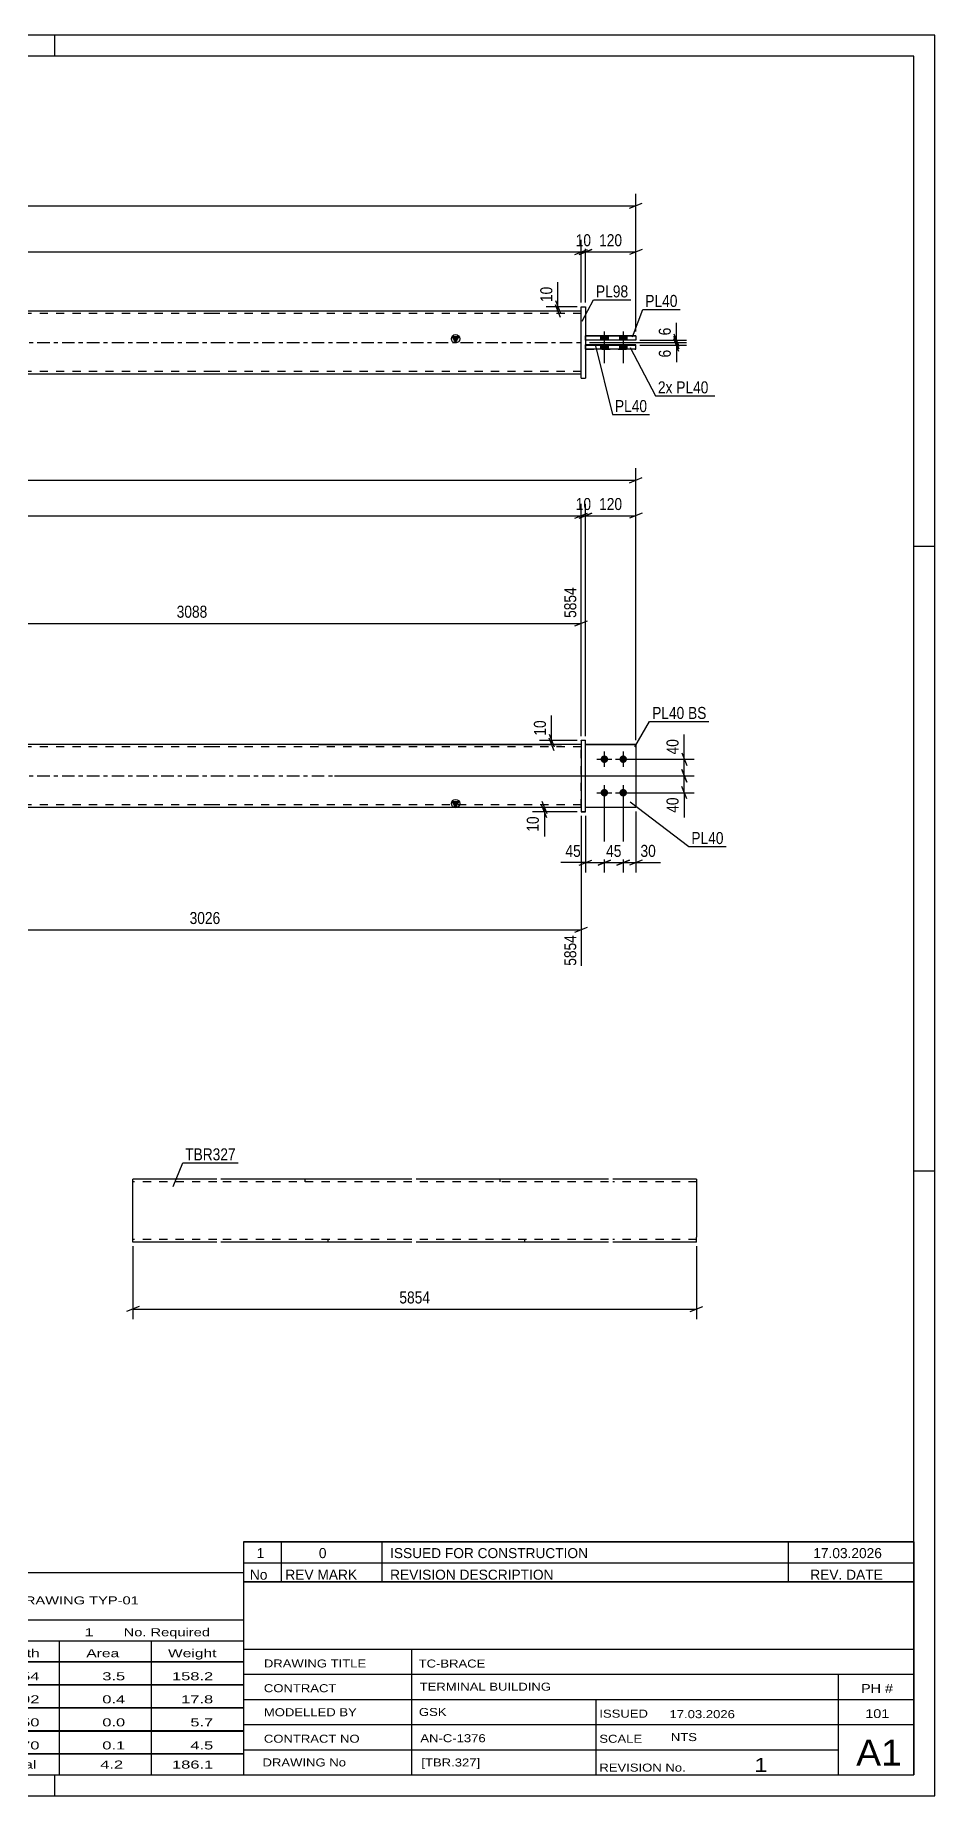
# Model space of a CAD drawing. Header units: millimetres. Extents: x 0 to 594, y 0 to 420.
# Drawn here: x 379.3 to 594, y 0 to 420 of the extents above; entities that cross this region are included whole.
import ezdxf

# ---------------------------------------------------------------- set-up
doc = ezdxf.new("R2010")
doc.units = ezdxf.units.MM
doc.linetypes.add('DXK_LINE_DOT2', pattern=[3.9198, 1.9599, -1.9599])
doc.linetypes.add('DXK_LINE_DOT3', pattern=[5.9187, 2.979, -0.9799, 0.9799, -0.9799])
doc.styles.add('Arial Narrow', font='ARIALN.TTF', dxfattribs={"height": 0.2})

# ---------------------------------------------------------------- blocks, each defined once
blk = doc.blocks.new('Unknown-580576037-1131')
at = {"color": 5, "linetype": 'Continuous'}
for p, q in [((594, 420), (0, 420)), ((384, 415), (384, 420)), ((594, 0), (594, 420)), ((589, 415), (5, 415)), ((589, 5), (589, 415)), ((594, 298), (589, 298)), ((594, 149), (589, 149)), ((5, 5), (589, 5)), ((384, 0), (384, 5)), ((0, 0), (594, 0))]:
    blk.add_line(p, q, dxfattribs=at)
blk = doc.blocks.new('Bolt-580576037-1684 - 1678')
at = {"linetype": 'Continuous'}
for points in [[(515.13, 248.19), (515.32, 248.17), (515.5, 248.11), (515.66, 248.02), (515.8, 247.89), (515.91, 247.74), (515.99, 247.57), (516.03, 247.39), (516.03, 247.2), (515.99, 247.01), (515.91, 246.84), (515.8, 246.69), (515.66, 246.56), (515.5, 246.47), (515.32, 246.41), (515.13, 246.39), (514.95, 246.41), (514.77, 246.47), (514.61, 246.56), (514.47, 246.69), (514.36, 246.84), (514.28, 247.01), (514.24, 247.2), (514.24, 247.39), (514.28, 247.57), (514.36, 247.74), (514.47, 247.89), (514.61, 248.02), (514.77, 248.11), (514.95, 248.17)], [(519.63, 248.19), (519.82, 248.17), (520, 248.11), (520.16, 248.02), (520.3, 247.89), (520.41, 247.74), (520.49, 247.57), (520.53, 247.39), (520.53, 247.2), (520.49, 247.01), (520.41, 246.84), (520.3, 246.69), (520.16, 246.56), (520, 246.47), (519.82, 246.41), (519.63, 246.39), (519.45, 246.41), (519.27, 246.47), (519.11, 246.56), (518.97, 246.69), (518.86, 246.84), (518.78, 247.01), (518.74, 247.2), (518.74, 247.39), (518.78, 247.57), (518.86, 247.74), (518.97, 247.89), (519.11, 248.02), (519.27, 248.11), (519.45, 248.17)], [(515.13, 240.19), (515.32, 240.17), (515.5, 240.11), (515.66, 240.02), (515.8, 239.89), (515.91, 239.74), (515.99, 239.57), (516.03, 239.39), (516.03, 239.2), (515.99, 239.01), (515.91, 238.84), (515.8, 238.69), (515.66, 238.56), (515.5, 238.47), (515.32, 238.41), (515.13, 238.39), (514.95, 238.41), (514.77, 238.47), (514.61, 238.56), (514.47, 238.69), (514.36, 238.84), (514.28, 239.01), (514.24, 239.2), (514.24, 239.39), (514.28, 239.57), (514.36, 239.74), (514.47, 239.89), (514.61, 240.02), (514.77, 240.11), (514.95, 240.17)], [(519.63, 240.19), (519.82, 240.17), (520, 240.11), (520.16, 240.02), (520.3, 239.89), (520.41, 239.74), (520.49, 239.57), (520.53, 239.39), (520.53, 239.2), (520.49, 239.01), (520.41, 238.84), (520.3, 238.69), (520.16, 238.56), (520, 238.47), (519.82, 238.41), (519.63, 238.39), (519.45, 238.41), (519.27, 238.47), (519.11, 238.56), (518.97, 238.69), (518.86, 238.84), (518.78, 239.01), (518.74, 239.2), (518.74, 239.39), (518.78, 239.57), (518.86, 239.74), (518.97, 239.89), (519.11, 240.02), (519.27, 240.11), (519.45, 240.17)]]:
    blk.add_hatch(color=1, dxfattribs=at).paths.add_polyline_path(points)
at = {"color": 1, "linetype": 'Continuous'}
for p, q in [((515.13, 249.1), (515.13, 245.5)), ((519.63, 249.1), (519.63, 245.5)), ((513.33, 247.3), (516.93, 247.3)), ((517.83, 247.3), (521.43, 247.3)), ((515.13, 241.1), (515.13, 237.5)), ((519.63, 241.1), (519.63, 237.5)), ((513.33, 239.3), (516.93, 239.3)), ((517.83, 239.3), (521.43, 239.3))]:
    blk.add_line(p, q, dxfattribs=at)
blk = doc.blocks.new('Part-580576037-1705 - 1678')
at = {"color": 2, "linetype": 'Continuous'}
for p, q in [((509.63, 251.77), (509.63, 251.82)), ((509.63, 251.82), (509.63, 234.77)), ((509.63, 251.82), (510.63, 251.82)), ((510.63, 251.77), (509.63, 251.77)), ((510.63, 234.77), (510.63, 251.82)), ((509.63, 234.77), (510.63, 234.77))]:
    blk.add_line(p, q, dxfattribs=at)
at = {"color": 7, "linetype": 'DXK_LINE_DOT2'}
blk.add_line((509.63, 234.82), (510.63, 234.82), dxfattribs=at)
blk = doc.blocks.new('Part-580576037-1710 - 1678')
at = {"color": 2, "linetype": 'Continuous'}
for p, q in [((510.63, 250.8), (522.63, 250.8)), ((522.63, 250.8), (510.63, 250.8)), ((522.63, 250.8), (522.63, 250.8)), ((522.63, 250.8), (522.63, 250.79)), ((522.63, 250.8), (522.63, 250.8))]:
    blk.add_line(p, q, dxfattribs=at)
at = {"color": 7, "linetype": 'DXK_LINE_DOT2'}
for p, q in [((510.63, 250.8), (510.63, 250.8)), ((510.63, 235.8), (510.63, 250.8)), ((522.63, 250.8), (522.63, 235.8)), ((522.63, 235.8), (510.63, 235.8)), ((522.63, 235.8), (510.63, 235.8))]:
    blk.add_line(p, q, dxfattribs=at)
blk = doc.blocks.new('Part-580576037-1715 - 1678')
at = {"color": 2, "linetype": 'Continuous'}
for p, q in [((510.63, 250.79), (522.63, 250.79)), ((522.63, 250.79), (510.63, 250.79)), ((522.63, 250.79), (522.63, 250.79)), ((522.63, 250.79), (522.63, 235.79)), ((522.63, 235.79), (510.63, 235.79))]:
    blk.add_line(p, q, dxfattribs=at)
at = {"color": 7, "linetype": 'DXK_LINE_DOT2'}
for p, q in [((510.63, 250.79), (510.63, 250.79)), ((510.63, 235.79), (510.63, 250.79)), ((522.63, 235.79), (510.63, 235.79))]:
    blk.add_line(p, q, dxfattribs=at)
blk = doc.blocks.new('Part-580576037-1720 - 1678')
at = {"linetype": 'Continuous'}
blk.add_hatch(color=2, dxfattribs=at).paths.add_polyline_path([(479.63, 235.8), (478.83, 237.2), (480.43, 237.2)])
at = {"color": 2, "linetype": 'Continuous'}
for p, q in [((184.38, 250.8), (96.38, 250.8)), ((421.53, 250.8), (184.48, 250.8)), ((509.63, 250.8), (421.63, 250.8)), ((184.38, 235.8), (96.38, 235.8)), ((421.53, 235.8), (184.48, 235.8)), ((509.63, 235.8), (421.63, 235.8)), ((479.63, 235.8), (478.83, 237.2)), ((478.83, 237.2), (480.43, 237.2)), ((480.43, 237.2), (479.63, 235.8))]:
    blk.add_line(p, q, dxfattribs=at)
at = {"color": 7, "linetype": 'DXK_LINE_DOT2'}
for p, q in [((96.38, 250.8), (96.38, 235.8)), ((184.38, 250.2), (96.38, 250.2)), ((421.53, 250.2), (184.48, 250.2)), ((275.82, 250.8), (275.82, 250.2)), ((324.16, 250.8), (324.16, 250.2)), ((509.63, 250.2), (421.63, 250.2)), ((509.63, 235.8), (509.63, 250.8)), ((184.38, 236.4), (96.38, 236.4)), ((421.53, 236.4), (184.48, 236.4)), ((281.39, 235.8), (281.39, 236.4)), ((330.09, 235.8), (330.09, 236.4)), ((509.63, 236.4), (421.63, 236.4))]:
    blk.add_line(p, q, dxfattribs=at)
at = {"color": 7, "linetype": 'DXK_LINE_DOT3'}
for p, q in [((96.38, 243.3), (184.38, 243.3)), ((184.48, 243.3), (421.53, 243.3)), ((421.63, 243.3), (509.63, 243.3))]:
    blk.add_line(p, q, dxfattribs=at)
at = {"color": 2, "linetype": 'Continuous'}
blk.add_circle((479.63, 236.7), 1, dxfattribs=at)
blk = doc.blocks.new('Part-580576037-1396 - 1368')
at = {"color": 2, "linetype": 'Continuous'}
for p, q in [((522.63, 348.31), (510.63, 348.31)), ((510.63, 348.28), (522.63, 348.28)), ((522.63, 347.28), (510.63, 347.28)), ((522.63, 348.31), (522.63, 347.28))]:
    blk.add_line(p, q, dxfattribs=at)
at = {"color": 7, "linetype": 'DXK_LINE_DOT2'}
for p, q in [((510.63, 347.28), (510.63, 348.31)), ((510.63, 347.31), (522.63, 347.31))]:
    blk.add_line(p, q, dxfattribs=at)
blk = doc.blocks.new('Part-580576037-1401 - 1368')
at = {"color": 2, "linetype": 'Continuous'}
for p, q in [((522.63, 346.11), (510.63, 346.11)), ((510.63, 346.08), (522.63, 346.08)), ((522.63, 345.08), (510.63, 345.08)), ((522.63, 345.08), (522.63, 346.11))]:
    blk.add_line(p, q, dxfattribs=at)
at = {"color": 7, "linetype": 'DXK_LINE_DOT2'}
for p, q in [((510.63, 345.08), (510.63, 346.11)), ((510.63, 345.11), (522.63, 345.11))]:
    blk.add_line(p, q, dxfattribs=at)
blk = doc.blocks.new('Part-580576037-1416 - 1368')
at = {"linetype": 'Continuous'}
blk.add_hatch(color=2, dxfattribs=at).paths.add_polyline_path([(479.63, 346.69), (478.83, 348.09), (480.43, 348.09)])
at = {"color": 2, "linetype": 'Continuous'}
for p, q in [((184.38, 354.19), (96.38, 354.19)), ((421.53, 354.19), (184.48, 354.19)), ((509.63, 354.19), (421.63, 354.19)), ((275.82, 347.38), (324.16, 347.38)), ((275.82, 347.38), (275.82, 347.25)), ((275.82, 345.98), (275.82, 346.05)), ((275.82, 345.98), (324.16, 345.98)), ((275.82, 345.98), (324.16, 345.98)), ((281.39, 347.23), (281.39, 347.38)), ((281.39, 346.01), (281.39, 346.03)), ((324.16, 346.01), (281.39, 346.01)), ((324.16, 346.01), (281.39, 346.01)), ((324.16, 347.38), (324.16, 345.98)), ((479.63, 346.69), (478.83, 348.09)), ((478.83, 348.09), (480.43, 348.09)), ((480.43, 348.09), (479.63, 346.69)), ((96.38, 339.19), (184.38, 339.19)), ((184.48, 339.19), (421.53, 339.19)), ((421.63, 339.19), (509.63, 339.19))]:
    blk.add_line(p, q, dxfattribs=at)
at = {"color": 7, "linetype": 'DXK_LINE_DOT2'}
for p, q in [((96.38, 339.19), (96.38, 354.19)), ((184.38, 353.59), (96.38, 353.59)), ((421.53, 353.59), (184.48, 353.59)), ((509.63, 353.59), (421.63, 353.59)), ((509.63, 339.19), (509.63, 354.19)), ((275.82, 347.38), (275.82, 347.38)), ((324.16, 347.38), (275.82, 347.38)), ((275.82, 347.38), (275.82, 347.38)), ((275.82, 345.98), (275.82, 347.25)), ((281.39, 347.41), (281.39, 347.38)), ((281.39, 347.41), (330.09, 347.41)), ((281.39, 347.41), (281.39, 347.41)), ((281.39, 347.41), (330.09, 347.41)), ((281.39, 347.38), (281.39, 347.41)), ((281.39, 346.01), (281.39, 347.23)), ((324.16, 347.38), (324.16, 347.38)), ((324.16, 347.38), (324.16, 347.38)), ((330.09, 346.01), (324.16, 346.01)), ((330.09, 346.01), (324.16, 346.01)), ((330.09, 347.41), (330.09, 346.01)), ((184.38, 339.79), (96.38, 339.79)), ((421.53, 339.79), (184.48, 339.79)), ((509.63, 339.79), (421.63, 339.79))]:
    blk.add_line(p, q, dxfattribs=at)
at = {"color": 7, "linetype": 'DXK_LINE_DOT3'}
for p, q in [((96.38, 346.69), (184.38, 346.69)), ((184.48, 346.69), (421.53, 346.69)), ((421.63, 346.69), (509.63, 346.69))]:
    blk.add_line(p, q, dxfattribs=at)
at = {"color": 2, "linetype": 'Continuous'}
blk.add_circle((479.63, 347.59), 1, dxfattribs=at)
blk = doc.blocks.new('Part-580576037-1444 - 1368')
at = {"color": 2, "linetype": 'Continuous'}
for p, q in [((509.63, 355.22), (509.63, 355.17)), ((509.63, 355.17), (509.63, 355.22)), ((509.63, 355.22), (510.63, 355.22)), ((509.63, 338.17), (509.63, 355.17)), ((509.63, 355.17), (510.63, 355.17)), ((510.63, 355.17), (510.63, 355.22)), ((510.63, 355.22), (510.63, 355.17)), ((510.63, 355.17), (510.63, 338.17)), ((509.63, 338.17), (510.63, 338.17))]:
    blk.add_line(p, q, dxfattribs=at)
at = {"color": 7, "linetype": 'DXK_LINE_DOT2'}
for p, q in [((509.63, 338.22), (510.63, 338.22)), ((510.63, 338.22), (510.63, 338.17))]:
    blk.add_line(p, q, dxfattribs=at)
blk = doc.blocks.new('Bolt-580576037-1472 - 1368')
at = {"linetype": 'Continuous'}
for points in [[(516.03, 348.3), (514.23, 348.3), (514.23, 347.3), (516.03, 347.3)], [(516.03, 348.29), (514.23, 348.29), (514.23, 347.29), (516.03, 347.29)], [(516.03, 346.1), (514.23, 346.1), (514.23, 345.1), (516.03, 345.1)], [(516.03, 346.09), (514.23, 346.09), (514.23, 345.09), (516.03, 345.09)], [(520.53, 348.3), (518.73, 348.3), (518.73, 347.3), (520.53, 347.3)], [(520.53, 348.29), (518.73, 348.29), (518.73, 347.29), (520.53, 347.29)], [(520.53, 346.1), (518.73, 346.1), (518.73, 345.1), (520.53, 345.1)], [(520.53, 346.09), (518.73, 346.09), (518.73, 345.09), (520.53, 345.09)]]:
    blk.add_hatch(color=1, dxfattribs=at).paths.add_polyline_path(points)
at = {"color": 1, "linetype": 'Continuous'}
for p, q in [((515.13, 349.3), (515.13, 341.8)), ((515.13, 349.29), (515.13, 341.79)), ((519.63, 349.3), (519.63, 341.8)), ((519.63, 349.29), (519.63, 341.79)), ((514.23, 348.3), (514.23, 347.3)), ((514.23, 348.29), (514.23, 347.29)), ((514.23, 346.1), (514.23, 345.1)), ((514.23, 346.09), (514.23, 345.09)), ((516.03, 348.3), (516.03, 347.3)), ((516.03, 348.29), (516.03, 347.29)), ((516.03, 346.1), (516.03, 345.1)), ((516.03, 346.09), (516.03, 345.09)), ((518.73, 348.3), (518.73, 347.3)), ((518.73, 348.29), (518.73, 347.29)), ((518.73, 346.1), (518.73, 345.1)), ((518.73, 346.09), (518.73, 345.09)), ((520.53, 348.3), (520.53, 347.3)), ((520.53, 348.29), (520.53, 347.29)), ((520.53, 346.1), (520.53, 345.1)), ((520.53, 346.09), (520.53, 345.09))]:
    blk.add_line(p, q, dxfattribs=at)
blk = doc.blocks.new('Part-580576037-2546 - 2538')
at = {"color": 2, "linetype": 'Continuous'}
for p, q in [((422.62, 147.1), (402.62, 147.1)), ((402.62, 132.19), (402.62, 147.1)), ((469.2, 147.1), (423.62, 147.1)), ((516.14, 147.1), (470.2, 147.1)), ((537.14, 147.1), (517.14, 147.1)), ((537.14, 147.1), (537.14, 133.3)), ((402.62, 132.1), (402.62, 132.19)), ((422.62, 132.1), (402.62, 132.1)), ((469.2, 132.1), (423.62, 132.1)), ((516.14, 132.1), (470.2, 132.1)), ((537.14, 132.1), (517.14, 132.1)), ((537.14, 132.1), (537.14, 133.3))]:
    blk.add_line(p, q, dxfattribs=at)
at = {"color": 7, "linetype": 'DXK_LINE_DOT2'}
for p, q in [((443.62, 147.1), (443.62, 146.5)), ((490.2, 147.1), (490.2, 146.5)), ((422.62, 146.5), (402.62, 146.5)), ((469.2, 146.5), (423.62, 146.5)), ((516.14, 146.5), (470.2, 146.5)), ((537.14, 146.5), (517.14, 146.5)), ((537.14, 146.5), (537.14, 146.45)), ((537.14, 146.45), (537.14, 146.5)), ((537.14, 146.36), (537.14, 146.45)), ((537.14, 146.45), (537.14, 146.36)), ((402.62, 132.7), (402.62, 132.74)), ((422.62, 132.7), (402.62, 132.7)), ((469.2, 132.7), (423.62, 132.7)), ((449.2, 132.1), (449.2, 132.7)), ((516.14, 132.7), (470.2, 132.7)), ((496.14, 132.1), (496.14, 132.7)), ((537.14, 132.7), (517.14, 132.7)), ((537.14, 132.74), (537.14, 133.07)), ((537.14, 132.7), (537.14, 132.74))]:
    blk.add_line(p, q, dxfattribs=at)
blk = doc.blocks.new('StraightDimension-580576037-2042 - 1678')
at = {"color": 7, "linetype": 'Continuous'}
for p, q in [((509.63, 252.77), (509.63, 308.23)), ((510.63, 252.77), (510.63, 308.23)), ((508.13, 304.78), (511.13, 305.98)), ((512.13, 305.98), (509.13, 304.78)), ((509.63, 305.38), (510.63, 305.38))]:
    blk.add_line(p, q, dxfattribs=at)
at = {"color": 0}
blk.add_wipeout([(512.56, 306.13), (512.56, 310.33), (507.71, 310.33), (507.71, 306.13)], dxfattribs=at)
at = {"color": 3, "style": 'Arial Narrow'}
blk.add_text('10', height=2.863, dxfattribs=at).set_placement((508.31, 306.73))
blk = doc.blocks.new('StraightDimension-580576037-1945 - 1678')
at = {"color": 7, "linetype": 'Continuous'}
for p, q in [((515.13, 238.3), (515.13, 220.23)), ((510.63, 233.77), (510.63, 220.23)), ((509.13, 222.03), (512.13, 223.23)), ((510.63, 222.63), (515.13, 222.63)), ((516.63, 223.23), (513.63, 222.03))]:
    blk.add_line(p, q, dxfattribs=at)
at = {"color": 0}
blk.add_wipeout([(510.11, 223.38), (510.11, 227.58), (505.25, 227.58), (505.25, 223.38)], dxfattribs=at)
at = {"color": 7, "linetype": 'Continuous'}
blk.add_line((510.63, 222.63), (504.73, 222.63), dxfattribs=at)
blk.add_line((510.63, 222.63), (504.73, 222.63), dxfattribs=at)
at = {"color": 3, "style": 'Arial Narrow'}
blk.add_text('45', height=2.863, dxfattribs=at).set_placement((505.85, 223.98))
blk = doc.blocks.new('StraightDimension-580576037-2004 - 1678')
at = {"color": 7, "linetype": 'Continuous'}
for p, q in [((533.59, 244.81), (534.79, 241.81)), ((450.74, 243.31), (536.59, 243.31)), ((534.79, 237.8), (533.59, 240.8)), ((534.19, 239.3), (534.19, 243.31)), ((520.63, 239.3), (536.59, 239.3))]:
    blk.add_line(p, q, dxfattribs=at)
at = {"color": 0}
blk.add_wipeout([(533.44, 238.77), (529.24, 238.77), (529.24, 233.91), (533.44, 233.91)], dxfattribs=at)
at = {"color": 7, "linetype": 'Continuous'}
blk.add_line((534.19, 239.3), (534.19, 233.39), dxfattribs=at)
blk.add_line((534.19, 239.3), (534.19, 233.39), dxfattribs=at)
at = {"color": 3, "style": 'Arial Narrow'}
blk.add_text('40', height=2.863, rotation=90.0002, dxfattribs=at).set_placement((532.84, 234.51))
blk = doc.blocks.new('StraightDimension-580576037-1965 - 1678')
at = {"color": 7, "linetype": 'Continuous'}
for p, q in [((519.63, 238.3), (519.63, 220.23)), ((522.63, 234.8), (522.63, 220.23)), ((518.13, 222.03), (521.13, 223.23)), ((519.63, 222.63), (522.63, 222.63)), ((524.13, 223.23), (521.13, 222.03))]:
    blk.add_line(p, q, dxfattribs=at)
at = {"color": 0}
blk.add_wipeout([(528.02, 223.38), (528.02, 227.58), (523.16, 227.58), (523.16, 223.38)], dxfattribs=at)
at = {"color": 7, "linetype": 'Continuous'}
blk.add_line((522.63, 222.63), (528.54, 222.63), dxfattribs=at)
blk.add_line((522.63, 222.63), (528.54, 222.63), dxfattribs=at)
at = {"color": 3, "style": 'Arial Narrow'}
blk.add_text('30', height=2.863, dxfattribs=at).set_placement((523.76, 223.98))
blk = doc.blocks.new('StraightDimension-580576037-1736 - 1678')
at = {"color": 7, "linetype": 'Continuous'}
for p, q in [((83.38, 251.8), (83.38, 316.7)), ((522.63, 251.79), (522.63, 316.7)), ((84.88, 314.45), (81.88, 313.25)), ((83.38, 313.85), (522.63, 313.85)), ((521.13, 313.25), (524.13, 314.45))]:
    blk.add_line(p, q, dxfattribs=at)
at = {"color": 0}
blk.add_wipeout([(307.26, 314.6), (307.26, 318.8), (298.75, 318.8), (298.75, 314.6)], dxfattribs=at)
at = {"color": 3, "style": 'Arial Narrow'}
blk.add_text('6114', height=2.863, dxfattribs=at).set_placement((299.35, 315.2))
blk = doc.blocks.new('StraightDimension-580576037-1955 - 1678')
at = {"color": 7, "linetype": 'Continuous'}
for p, q in [((515.13, 238.3), (515.13, 220.23)), ((519.63, 238.3), (519.63, 220.23)), ((513.63, 222.03), (516.63, 223.23)), ((515.13, 222.63), (519.63, 222.63)), ((521.13, 223.23), (518.13, 222.03))]:
    blk.add_line(p, q, dxfattribs=at)
at = {"color": 0}
blk.add_wipeout([(519.81, 223.38), (519.81, 227.58), (514.96, 227.58), (514.96, 223.38)], dxfattribs=at)
at = {"color": 3, "style": 'Arial Narrow'}
blk.add_text('45', height=2.863, dxfattribs=at).set_placement((515.56, 223.98))
blk = doc.blocks.new('StraightDimension-580576037-1878 - 1678')
at = {"color": 7, "linetype": 'Continuous'}
for p, q in [((329.99, 234.8), (329.99, 198.01)), ((509.63, 233.77), (509.63, 198.01)), ((331.49, 207.22), (328.49, 206.02)), ((329.99, 206.62), (509.63, 206.62)), ((508.13, 206.02), (511.13, 207.22))]:
    blk.add_line(p, q, dxfattribs=at)
at = {"color": 0}
blk.add_wipeout([(424.07, 207.37), (424.07, 211.57), (415.56, 211.57), (415.56, 207.37)], dxfattribs=at)
at = {"color": 0, "linetype": 'Continuous'}
blk.add_wipeout([(509.03, 205.92), (504.83, 205.92), (504.83, 197.41), (509.03, 197.41)], dxfattribs=at)
at = {"color": 3, "style": 'Arial Narrow'}
blk.add_text('3026', height=2.863, dxfattribs=at).set_placement((416.16, 207.97))
at = {"color": 3, "linetype": 'Continuous', "style": 'Arial Narrow'}
blk.add_text('5854', height=2.863, rotation=90.0002, dxfattribs=at).set_placement((508.43, 198.01))
blk = doc.blocks.new('StraightDimension-580576037-1936 - 1678')
at = {"color": 7, "linetype": 'Continuous'}
for p, q in [((508.63, 235.8), (497.99, 235.8)), ((500.24, 237.3), (501.44, 234.3)), ((501.44, 233.27), (500.24, 236.27)), ((500.84, 234.77), (500.84, 235.8)), ((508.63, 234.77), (497.99, 234.77))]:
    blk.add_line(p, q, dxfattribs=at)
at = {"color": 0}
blk.add_wipeout([(500.09, 234.25), (495.89, 234.25), (495.89, 229.39), (500.09, 229.39)], dxfattribs=at)
at = {"color": 7, "linetype": 'Continuous'}
blk.add_line((500.84, 234.77), (500.84, 228.87), dxfattribs=at)
blk.add_line((500.84, 234.77), (500.84, 228.87), dxfattribs=at)
at = {"color": 3, "style": 'Arial Narrow'}
blk.add_text('10', height=2.863, rotation=90.0002, dxfattribs=at).set_placement((499.49, 229.99))
blk = doc.blocks.new('StraightDimension-580576037-2014 - 1678')
at = {"color": 7, "linetype": 'Continuous'}
for p, q in [((533.59, 248.8), (534.79, 245.8)), ((520.63, 247.3), (536.59, 247.3)), ((534.79, 241.81), (533.59, 244.81)), ((534.19, 243.31), (534.19, 247.3)), ((450.74, 243.31), (536.59, 243.31))]:
    blk.add_line(p, q, dxfattribs=at)
at = {"color": 0}
blk.add_wipeout([(533.44, 252.68), (529.24, 252.68), (529.24, 247.82), (533.44, 247.82)], dxfattribs=at)
at = {"color": 7, "linetype": 'Continuous'}
blk.add_line((534.19, 247.3), (534.19, 253.2), dxfattribs=at)
blk.add_line((534.19, 247.3), (534.19, 253.2), dxfattribs=at)
at = {"color": 3, "style": 'Arial Narrow'}
blk.add_text('40', height=2.863, rotation=90.0002, dxfattribs=at).set_placement((532.84, 248.42))
blk = doc.blocks.new('StraightDimension-580576037-2027 - 1678')
at = {"color": 7, "linetype": 'Continuous'}
for p, q in [((501.94, 253.27), (503.14, 250.27)), ((503.14, 249.31), (501.94, 252.31)), ((446.87, 250.81), (504.94, 250.81)), ((508.63, 251.77), (499.69, 251.77)), ((502.54, 250.81), (502.54, 251.77))]:
    blk.add_line(p, q, dxfattribs=at)
at = {"color": 0}
blk.add_wipeout([(501.79, 257.16), (497.59, 257.16), (497.59, 252.3), (501.79, 252.3)], dxfattribs=at)
at = {"color": 7, "linetype": 'Continuous'}
blk.add_line((502.54, 251.77), (502.54, 257.68), dxfattribs=at)
blk.add_line((502.54, 251.77), (502.54, 257.68), dxfattribs=at)
at = {"color": 3, "style": 'Arial Narrow'}
blk.add_text('10', height=2.863, rotation=90.0002, dxfattribs=at).set_placement((501.19, 252.9))
blk = doc.blocks.new('StraightDimension-580576037-2032 - 1678')
at = {"color": 7, "linetype": 'Continuous'}
for p, q in [((510.63, 252.77), (510.63, 308.23)), ((522.63, 251.79), (522.63, 308.23)), ((509.13, 304.78), (512.13, 305.98)), ((510.63, 305.38), (522.63, 305.38)), ((524.13, 305.98), (521.13, 304.78))]:
    blk.add_line(p, q, dxfattribs=at)
at = {"color": 0}
blk.add_wipeout([(519.98, 306.13), (519.98, 310.33), (513.29, 310.33), (513.29, 306.13)], dxfattribs=at)
at = {"color": 3, "style": 'Arial Narrow'}
blk.add_text('120', height=2.863, dxfattribs=at).set_placement((513.89, 306.73))
blk = doc.blocks.new('StraightDimension-580576037-2047 - 1678')
at = {"color": 7, "linetype": 'Continuous'}
for p, q in [((95.38, 252.77), (95.38, 308.23)), ((509.63, 252.77), (509.63, 308.23)), ((96.88, 305.98), (93.88, 304.78)), ((95.38, 305.38), (509.63, 305.38)), ((508.13, 304.78), (511.13, 305.98))]:
    blk.add_line(p, q, dxfattribs=at)
at = {"color": 0}
blk.add_wipeout([(306.76, 306.13), (306.76, 310.33), (298.25, 310.33), (298.25, 306.13)], dxfattribs=at)
at = {"color": 3, "style": 'Arial Narrow'}
blk.add_text('5864', height=2.863, dxfattribs=at).set_placement((298.85, 306.73))
blk = doc.blocks.new('StraightDimension-580576037-3968 - 1678')
at = {"color": 7, "linetype": 'Continuous'}
for p, q in [((323.81, 251.8), (323.81, 288.3)), ((509.63, 252.77), (509.63, 288.3)), ((325.31, 280.29), (322.31, 279.09)), ((323.81, 279.69), (509.63, 279.69)), ((508.13, 279.09), (511.13, 280.29))]:
    blk.add_line(p, q, dxfattribs=at)
at = {"color": 0, "linetype": 'Continuous'}
blk.add_wipeout([(509.03, 288.9), (504.83, 288.9), (504.83, 280.39), (509.03, 280.39)], dxfattribs=at)
at = {"color": 0}
blk.add_wipeout([(420.98, 280.44), (420.98, 284.64), (412.47, 284.64), (412.47, 280.44)], dxfattribs=at)
at = {"color": 3, "linetype": 'Continuous', "style": 'Arial Narrow'}
blk.add_text('5854', height=2.863, rotation=90.0002, dxfattribs=at).set_placement((508.43, 280.99))
at = {"color": 3, "style": 'Arial Narrow'}
blk.add_text('3088', height=2.863, dxfattribs=at).set_placement((413.07, 281.04))
blk = doc.blocks.new('StraightDimension-580576037-1561 - 1368')
at = {"color": 7, "linetype": 'Continuous'}
for p, q in [((510.63, 356.22), (510.63, 371.16)), ((522.63, 349.28), (522.63, 371.16)), ((509.13, 367.71), (512.13, 368.91)), ((510.63, 368.31), (522.63, 368.31)), ((524.13, 368.91), (521.13, 367.71))]:
    blk.add_line(p, q, dxfattribs=at)
at = {"color": 0}
blk.add_wipeout([(519.98, 369.06), (519.98, 373.26), (513.29, 373.26), (513.29, 369.06)], dxfattribs=at)
at = {"color": 3, "style": 'Arial Narrow'}
blk.add_text('120', height=2.863, dxfattribs=at).set_placement((513.89, 369.66))
blk = doc.blocks.new('StraightDimension-580576037-1571 - 1368')
at = {"color": 7, "linetype": 'Continuous'}
for p, q in [((509.63, 356.22), (509.63, 371.16)), ((510.63, 356.22), (510.63, 371.16)), ((508.13, 367.71), (511.13, 368.91)), ((512.13, 368.91), (509.13, 367.71)), ((509.63, 368.31), (510.63, 368.31))]:
    blk.add_line(p, q, dxfattribs=at)
at = {"color": 0}
blk.add_wipeout([(512.56, 369.06), (512.56, 373.26), (507.71, 373.26), (507.71, 369.06)], dxfattribs=at)
at = {"color": 3, "style": 'Arial Narrow'}
blk.add_text('10', height=2.863, dxfattribs=at).set_placement((508.31, 369.66))
blk = doc.blocks.new('StraightDimension-580576037-1623 - 1368')
at = {"color": 7, "linetype": 'Continuous'}
for p, q in [((531.73, 348.78), (532.93, 345.78)), ((511.63, 346.69), (534.73, 346.69)), ((523.63, 347.28), (534.73, 347.28)), ((532.93, 345.19), (531.73, 348.19)), ((532.33, 346.69), (532.33, 347.28))]:
    blk.add_line(p, q, dxfattribs=at)
at = {"color": 0}
blk.add_wipeout([(531.58, 350.83), (527.38, 350.83), (527.38, 347.8), (531.58, 347.8)], dxfattribs=at)
at = {"color": 7, "linetype": 'Continuous'}
blk.add_line((532.33, 347.28), (532.33, 351.35), dxfattribs=at)
blk.add_line((532.33, 347.28), (532.33, 351.35), dxfattribs=at)
at = {"color": 3, "style": 'Arial Narrow'}
blk.add_text('6', height=2.86, rotation=90.0002, dxfattribs=at).set_placement((530.98, 348.4))
blk = doc.blocks.new('StraightDimension-580576037-1550 - 1368')
at = {"color": 7, "linetype": 'Continuous'}
for p, q in [((84.88, 379.91), (81.88, 378.71)), ((83.38, 349.31), (83.38, 382.16)), ((83.38, 379.31), (522.63, 379.31)), ((521.13, 378.71), (524.13, 379.91)), ((522.63, 349.28), (522.63, 382.16))]:
    blk.add_line(p, q, dxfattribs=at)
at = {"color": 0}
blk.add_wipeout([(307.26, 380.06), (307.26, 384.26), (298.75, 384.26), (298.75, 380.06)], dxfattribs=at)
at = {"color": 3, "style": 'Arial Narrow'}
blk.add_text('6114', height=2.863, dxfattribs=at).set_placement((299.35, 380.66))
blk = doc.blocks.new('StraightDimension-580576037-1581 - 1368')
at = {"color": 7, "linetype": 'Continuous'}
for p, q in [((96.38, 356.17), (96.38, 371.16)), ((509.63, 356.22), (509.63, 371.16)), ((97.88, 368.91), (94.88, 367.71)), ((96.38, 368.31), (509.63, 368.31)), ((508.13, 367.71), (511.13, 368.91))]:
    blk.add_line(p, q, dxfattribs=at)
at = {"color": 0}
blk.add_wipeout([(307.26, 369.06), (307.26, 373.26), (298.75, 373.26), (298.75, 369.06)], dxfattribs=at)
at = {"color": 3, "style": 'Arial Narrow'}
blk.add_text('5854', height=2.863, dxfattribs=at).set_placement((299.35, 369.66))
blk = doc.blocks.new('StraightDimension-580576037-1612 - 1368')
at = {"color": 7, "linetype": 'Continuous'}
for p, q in [((508.63, 355.22), (501.21, 355.22)), ((508.63, 354.19), (501.21, 354.19)), ((503.46, 356.72), (504.66, 353.72)), ((504.66, 352.69), (503.46, 355.69)), ((504.06, 354.19), (504.06, 355.22))]:
    blk.add_line(p, q, dxfattribs=at)
at = {"color": 0}
blk.add_wipeout([(503.31, 360.6), (499.11, 360.6), (499.11, 355.74), (503.31, 355.74)], dxfattribs=at)
at = {"color": 7, "linetype": 'Continuous'}
blk.add_line((504.06, 355.22), (504.06, 361.12), dxfattribs=at)
blk.add_line((504.06, 355.22), (504.06, 361.12), dxfattribs=at)
at = {"color": 3, "style": 'Arial Narrow'}
blk.add_text('10', height=2.863, rotation=90.0002, dxfattribs=at).set_placement((502.71, 356.34))
blk = doc.blocks.new('StraightDimension-580576037-1632 - 1368')
at = {"color": 7, "linetype": 'Continuous'}
for p, q in [((511.63, 346.69), (534.73, 346.69)), ((523.63, 346.08), (534.73, 346.08)), ((531.73, 348.19), (532.93, 345.19)), ((532.93, 344.58), (531.73, 347.58)), ((532.33, 346.08), (532.33, 346.69))]:
    blk.add_line(p, q, dxfattribs=at)
at = {"color": 0}
blk.add_wipeout([(531.58, 345.55), (527.38, 345.55), (527.38, 342.52), (531.58, 342.52)], dxfattribs=at)
at = {"color": 7, "linetype": 'Continuous'}
blk.add_line((532.33, 346.08), (532.33, 342), dxfattribs=at)
blk.add_line((532.33, 346.08), (532.33, 342), dxfattribs=at)
at = {"color": 3, "style": 'Arial Narrow'}
blk.add_text('6', height=2.86, rotation=90.0002, dxfattribs=at).set_placement((530.98, 343.12))
blk = doc.blocks.new('StraightDimension-580576037-2552 - 2538')
at = {"color": 7, "linetype": 'Continuous'}
for p, q in [((402.62, 131.1), (402.62, 113.7)), ((537.14, 131.1), (537.14, 113.7)), ((404.12, 116.7), (401.12, 115.5)), ((402.62, 116.1), (537.14, 116.1)), ((535.64, 115.5), (538.64, 116.7))]:
    blk.add_line(p, q, dxfattribs=at)
at = {"color": 0}
blk.add_wipeout([(474.13, 116.85), (474.13, 121.05), (465.62, 121.05), (465.62, 116.85)], dxfattribs=at)
at = {"color": 3, "style": 'Arial Narrow'}
blk.add_text('5854', height=2.863, dxfattribs=at).set_placement((466.22, 117.45))
blk = doc.blocks.new('Unknown-580576037-4890')
at = {"color": 7, "linetype": 'Continuous'}
for p, q in [((269, 53.25), (429, 53.25)), ((269, 42), (269, 53.25)), ((429, 53.25), (429, 42)), ((269, 42), (429, 42)), ((269, 42), (269, 37)), ((429, 42), (429, 37)), ((269, 37), (429, 37)), ((269, 37), (269, 32)), ((293, 37), (293, 32)), ((328.5, 37), (328.5, 32)), ((354.5, 37), (354.5, 32)), ((367.5, 37), (367.5, 32)), ((385, 37), (385, 32)), ((407, 37), (407, 32)), ((429, 37), (429, 32)), ((269, 32), (429, 32)), ((269, 31.95), (269, 26.55)), ((269, 31.95), (429, 31.95)), ((293, 32), (293, 26.5)), ((328.5, 32), (328.5, 26.5)), ((354.5, 32), (354.5, 26.5)), ((367.5, 32), (367.5, 26.5)), ((385, 32), (385, 26.5)), ((407, 32), (407, 26.5)), ((429, 31.95), (429, 26.55)), ((269, 26.55), (429, 26.55)), ((269, 26.45), (269, 21.05)), ((269, 26.45), (429, 26.45)), ((293, 26.5), (293, 21)), ((328.5, 26.5), (328.5, 21)), ((354.5, 26.5), (354.5, 21)), ((367.5, 26.5), (367.5, 21)), ((385, 26.5), (385, 21)), ((407, 26.5), (407, 21)), ((429, 26.45), (429, 21.05)), ((269, 21.05), (429, 21.05)), ((293, 21), (293, 15.5)), ((328.5, 21), (328.5, 15.5)), ((354.5, 21), (354.5, 15.5)), ((367.5, 21), (367.5, 15.5)), ((385, 21), (385, 15.5)), ((407, 21), (407, 15.5)), ((269, 20.95), (269, 15.55)), ((269, 20.95), (429, 20.95)), ((429, 20.95), (429, 15.55)), ((269, 15.55), (429, 15.55)), ((269, 15.45), (269, 10.05)), ((269, 15.45), (429, 15.45)), ((293, 15.5), (293, 10)), ((328.5, 15.5), (328.5, 10)), ((354.5, 15.5), (354.5, 10)), ((367.5, 15.5), (367.5, 10)), ((385, 15.5), (385, 10)), ((407, 15.5), (407, 10)), ((429, 15.45), (429, 10.05)), ((269, 10.05), (429, 10.05)), ((269, 10), (429, 10)), ((269, 10), (269, 5)), ((385, 10), (385, 5)), ((407, 10), (407, 5)), ((429, 10), (429, 5)), ((269, 5), (429, 5))]:
    blk.add_line(p, q, dxfattribs=at)
at = {"color": 7, "style": 'Arial Narrow'}
for s, height, width, p in [('GENERAL NOTES & WELD DETAILS :', 2.8633, 1.4, (270.15, 45.56)), ('REFER TYP DRAWING TYP-01', 1.9089, 1.6, (353.7, 45.66)), ("MATERIAL LIST FOR ASSEMBLY MK'D", 1.9089, 1.6, (270.15, 38.06)), ('TBR327', 1.909, 1.794707, (361.59, 37.97)), ('1', 1.91, 1.794707, (391.08, 38.06)), ('No. Required', 1.9089, 1.6, (400.41, 38.06)), ('Mark', 1.909, 1.7, (270.34, 33)), ('Profile', 1.909, 1.7, (303.41, 33)), ('Material', 1.909, 1.7, (333.54, 33.06)), ('No.', 1.909, 1.7, (358.5, 33.06)), ('Length', 1.909, 1.7, (369, 33.06)), ('Area', 1.909, 1.7, (391.5, 33.06)), ('Weight', 1.909, 1.7, (411, 33.06))]:
    blk.add_text(s, height=height, dxfattribs=dict(at, width=width)).set_placement(p)
at = {"color": 7, "linetype": 'Continuous', "style": 'Arial Narrow'}
for s, height, width, p in [('TBR327', 1.909, 1.794707, (270.5, 27.56)), ('SHS150*6', 1.909, 1.794707, (295, 27.56)), ('E350', 1.909, 1.794707, (334.74, 27.56)), ('1', 1.91, 1.794707, (358.86, 27.56)), ('5854', 1.909, 1.794707, (371.58, 27.56)), ('3.5', 1.909, 1.794707, (395.32, 27.56)), ('158.2', 1.909, 1.794707, (411.96, 27.56)), ('PL299', 1.909, 1.794707, (270.5, 22.06)), ('PL12*332', 1.909, 1.794707, (295, 22.06)), ('E350', 1.909, 1.794707, (334.74, 22.06)), ('1', 1.91, 1.794707, (358.86, 22.06)), ('692', 1.909, 1.794707, (373.77, 22.06)), ('0.4', 1.909, 1.794707, (395.32, 22.06)), ('17.8', 1.909, 1.794707, (414.14, 22.06)), ('PL40', 1.909, 1.794707, (270.5, 16.56)), ('PL10*120', 1.909, 1.794707, (295, 16.56)), ('E350', 1.909, 1.794707, (334.74, 16.56)), ('4', 1.91, 1.794707, (358.86, 16.56)), ('150', 1.909, 1.794707, (373.77, 16.56)), ('0.0', 1.909, 1.794707, (395.32, 16.56)), ('5.7', 1.909, 1.794707, (416.33, 16.56)), ('PL98', 1.909, 1.794707, (270.5, 11.06)), ('PL10*170', 1.909, 1.794707, (295, 11.06)), ('E350', 1.909, 1.794707, (334.74, 11.06)), ('2', 1.91, 1.794707, (358.86, 11.06)), ('170', 1.909, 1.794707, (373.77, 11.06)), ('0.1', 1.909, 1.794707, (395.32, 11.06)), ('4.5', 1.909, 1.794707, (416.33, 11.06)), ('Total', 1.909, 1.7, (371.33, 6.5)), ('4.2', 1.909, 1.794707, (394.83, 6.5)), ('186.1', 1.909, 1.794707, (411.96, 6.5))]:
    blk.add_text(s, height=height, dxfattribs=dict(at, width=width)).set_placement(p)
blk = doc.blocks.new('Unknown-580576037-4888')
at = {"color": 7, "linetype": 'Continuous'}
for p, q in [((429, 51.05), (429, 5)), ((429, 51.05), (589, 51.05)), ((589, 51), (589, 5)), ((429, 35), (589, 35)), ((469.14, 35), (469.14, 5)), ((429, 29), (589, 29)), ((571, 5.05), (571, 29.05)), ((429, 23), (589, 23)), ((513.14, 23), (513.14, 5)), ((429, 17), (589, 17)), ((429, 11), (571, 11)), ((429, 5), (589, 5))]:
    blk.add_line(p, q, dxfattribs=at)
at = {"color": 7, "style": 'Arial Narrow'}
for s, height, width, p in [('DRAWING TITLE', 1.9089, 1.425378, (433.88, 30.61)), ('TC-BRACE', 1.909, 1.425378, (470.81, 30.59)), ('CONTRACT', 1.909, 1.425378, (433.88, 24.71)), ('TERMINAL BUILDING', 1.9089, 1.425378, (471.06, 25.07)), ('MODELLED BY', 1.9089, 1.425378, (433.88, 18.98)), ('GSK', 1.909, 1.425378, (470.88, 19.04)), ('ISSUED', 1.909, 1.425378, (513.94, 18.64)), ('17.03.2026', 1.909, 1.425378, (530.69, 18.52)), ('CONTRACT NO', 1.9089, 1.425378, (433.88, 12.66)), ('AN-C-1376', 1.909, 1.425378, (471.23, 12.78)), ('SCALE', 1.909, 1.425378, (513.94, 12.65)), ('A1', 6.204, 1.25, (575.24, 7.2)), ('DRAWING No', 1.909, 1.425378, (433.56, 7)), ('[TBR.327]', 1.909, 1.425378, (471.46, 6.99)), ('1', 3.34, 1.5, (550.91, 5.68)), ('REVISION No.', 1.9089, 1.425378, (513.94, 5.77))]:
    blk.add_text(s, height=height, dxfattribs=dict(at, width=width)).set_placement(p)
at = {"color": 7, "linetype": 'Continuous', "style": 'Arial Narrow'}
for s, height, width, p in [('PH #', 2.1, 1.42538, (576.4, 24.55)), ('101', 2.1, 1.42538, (577.41, 18.55)), ('NTS', 1.909, 1.425378, (531, 13.05))]:
    blk.add_text(s, height=height, dxfattribs=dict(at, width=width)).set_placement(p)
blk = doc.blocks.new('Unknown-580576037-4889')
at = {"color": 7, "linetype": 'Continuous'}
for p, q in [((429, 60.55), (589, 60.55)), ((589, 60.55), (429, 60.55)), ((429, 60.55), (429, 55.55)), ((438, 60.55), (438, 55.55)), ((462, 60.55), (462, 55.55)), ((559, 60.55), (559, 55.55)), ((589, 60.55), (589, 55.55)), ((429, 55.55), (589, 55.55)), ((429, 55.55), (429, 51.05)), ((429, 55.55), (589, 55.55)), ((438, 55.55), (438, 51.05)), ((462, 55.55), (462, 51.05)), ((559, 55.55), (559, 51.05)), ((589, 55.55), (589, 51.05)), ((589, 51.05), (429, 51.05))]:
    blk.add_line(p, q, dxfattribs=at)
at = {"color": 7, "linetype": 'Continuous', "style": 'Arial Narrow'}
for s, height, width, p in [('1', 2.39, 1.196471, (432.16, 56.7)), ('0', 2.39, 1.196471, (447, 56.7)), ('ISSUED FOR CONSTRUCTION', 2.3861, 1.196471, (464, 56.7)), ('17.03.2026', 2.386, 1.196471, (565, 56.7)), ('No', 2.386, 1.2, (430.54, 51.55)), ('REV MARK', 2.386, 1.2, (439, 51.55)), ('REVISION DESCRIPTION', 2.3861, 1.2, (464, 51.55)), ('REV. DATE', 2.386, 1.2, (564.28, 51.55))]:
    blk.add_text(s, height=height, dxfattribs=dict(at, width=width)).set_placement(p)
blk = doc.blocks.new('Mark-580576037-1711 - 1678')
at = {"color": 0}
blk.add_wipeout([(543.58, 227.05), (543.58, 230.05), (535.91, 230.05), (535.91, 227.05)], dxfattribs=at)
blk.add_wipeout([(543.58, 227.05), (543.58, 230.05), (535.91, 230.05), (535.91, 227.05)], dxfattribs=at)
at = {"color": 30, "linetype": 'Continuous'}
for p, q in [((521.31, 237.09), (535.31, 226.45)), ((535.31, 226.45), (544.18, 226.45))]:
    blk.add_line(p, q, dxfattribs=at)
at = {"color": 3, "style": 'Arial Narrow'}
blk.add_text('PL40', height=2.863, dxfattribs=at).set_placement((535.91, 227.05))
blk = doc.blocks.new('MarkSet-580576037-2078 - 1678')
at = {"color": 0}
blk.add_wipeout([(534.21, 256.89), (534.21, 259.89), (526.54, 259.89), (526.54, 256.89)], dxfattribs=at)
blk.add_wipeout([(534.21, 256.89), (534.21, 259.89), (526.54, 259.89), (526.54, 256.89)], dxfattribs=at)
at = {"color": 30, "linetype": 'Continuous'}
blk.add_line((522.44, 250.22), (525.94, 256.29), dxfattribs=at)
at = {"color": 0}
blk.add_wipeout([(539.5, 256.89), (539.5, 259.89), (535.11, 259.89), (535.11, 256.89)], dxfattribs=at)
blk.add_wipeout([(539.5, 256.89), (539.5, 259.89), (535.11, 259.89), (535.11, 256.89)], dxfattribs=at)
at = {"color": 30, "linetype": 'Continuous'}
blk.add_line((525.94, 256.29), (540.1, 256.29), dxfattribs=at)
at = {"color": 3, "style": 'Arial Narrow'}
for s, p in [('PL40', (526.54, 256.89)), ('BS', (535.11, 256.89))]:
    blk.add_text(s, height=2.863, dxfattribs=at).set_placement(p)
blk = doc.blocks.new('Mark-580576037-1391 - 1368')
at = {"color": 0}
blk.add_wipeout([(532.6, 355.18), (532.6, 358.18), (524.92, 358.18), (524.92, 355.18)], dxfattribs=at)
blk.add_wipeout([(532.6, 355.18), (532.6, 358.18), (524.92, 358.18), (524.92, 355.18)], dxfattribs=at)
at = {"color": 30, "linetype": 'Continuous'}
for p, q in [((521.85, 348.08), (524.32, 354.58)), ((524.32, 354.58), (533.2, 354.58))]:
    blk.add_line(p, q, dxfattribs=at)
at = {"color": 3, "style": 'Arial Narrow'}
blk.add_text('PL40', height=2.863, dxfattribs=at).set_placement((524.92, 355.18))
blk = doc.blocks.new('Mark-580576037-1397 - 1368')
at = {"color": 0}
blk.add_wipeout([(525.34, 330.1), (525.34, 333.1), (517.66, 333.1), (517.66, 330.1)], dxfattribs=at)
blk.add_wipeout([(525.34, 330.1), (525.34, 333.1), (517.66, 333.1), (517.66, 330.1)], dxfattribs=at)
at = {"color": 30, "linetype": 'Continuous'}
for p, q in [((513.06, 345.88), (517.06, 329.5)), ((517.06, 329.5), (525.94, 329.5))]:
    blk.add_line(p, q, dxfattribs=at)
at = {"color": 3, "style": 'Arial Narrow'}
blk.add_text('PL40', height=2.863, dxfattribs=at).set_placement((517.66, 330.1))
blk = doc.blocks.new('Mark-580576037-1440 - 1368')
at = {"color": 0}
blk.add_wipeout([(520.83, 357.46), (520.83, 360.46), (513.15, 360.46), (513.15, 357.46)], dxfattribs=at)
blk.add_wipeout([(520.83, 357.46), (520.83, 360.46), (513.15, 360.46), (513.15, 357.46)], dxfattribs=at)
at = {"color": 30, "linetype": 'Continuous'}
for p, q in [((509.86, 351.78), (512.55, 356.86)), ((512.55, 356.86), (521.43, 356.86))]:
    blk.add_line(p, q, dxfattribs=at)
at = {"color": 3, "style": 'Arial Narrow'}
blk.add_text('PL98', height=2.863, dxfattribs=at).set_placement((513.15, 357.46))
blk = doc.blocks.new('MarkSet-580576037-1663 - 1368')
at = {"color": 0}
blk.add_wipeout([(531.4, 334.56), (531.4, 337.56), (527.92, 337.56), (527.92, 334.56)], dxfattribs=at)
blk.add_wipeout([(531.4, 334.56), (531.4, 337.56), (527.92, 337.56), (527.92, 334.56)], dxfattribs=at)
at = {"color": 30, "linetype": 'Continuous'}
blk.add_line((521.29, 345.53), (527.32, 333.96), dxfattribs=at)
at = {"color": 0}
blk.add_wipeout([(539.97, 334.56), (539.97, 337.56), (532.3, 337.56), (532.3, 334.56)], dxfattribs=at)
blk.add_wipeout([(539.97, 334.56), (539.97, 337.56), (532.3, 337.56), (532.3, 334.56)], dxfattribs=at)
at = {"color": 30, "linetype": 'Continuous'}
blk.add_line((527.32, 333.96), (541.47, 333.96), dxfattribs=at)
at = {"color": 3, "style": 'Arial Narrow'}
for s, p in [('2x', (527.92, 334.56)), ('PL40', (532.3, 334.56))]:
    blk.add_text(s, height=2.863, dxfattribs=at).set_placement(p)
blk = doc.blocks.new('Mark-580576037-2542 - 2538')
at = {"color": 0}
blk.add_wipeout([(427.15, 151.59), (427.15, 154.59), (415.1, 154.59), (415.1, 151.59)], dxfattribs=at)
blk.add_wipeout([(427.15, 151.59), (427.15, 154.59), (415.1, 154.59), (415.1, 151.59)], dxfattribs=at)
at = {"color": 30, "linetype": 'Continuous'}
for p, q in [((412.27, 145.34), (414.5, 150.99)), ((414.5, 150.99), (427.75, 150.99))]:
    blk.add_line(p, q, dxfattribs=at)
at = {"color": 3, "style": 'Arial Narrow'}
blk.add_text('TBR327', height=2.863, dxfattribs=at).set_placement((415.1, 151.59))

msp = doc.modelspace()

# ---------------------------------------------------------------- block references
for name in ['Unknown-580576037-1131', 'Part-580576037-1416 - 1368', 'Part-580576037-1444 - 1368', 'Bolt-580576037-1472 - 1368', 'Part-580576037-1396 - 1368', 'Part-580576037-1401 - 1368', 'Part-580576037-1720 - 1678', 'Part-580576037-1705 - 1678', 'Part-580576037-1710 - 1678', 'Part-580576037-1715 - 1678', 'Bolt-580576037-1684 - 1678', 'Part-580576037-2546 - 2538', 'Unknown-580576037-4889', 'Unknown-580576037-4890', 'Unknown-580576037-4888']:
    msp.add_blockref(name, (0, 0))

# ---------------------------------------------------------------- next in the draw order: block references
for name in ['StraightDimension-580576037-1561 - 1368', 'StraightDimension-580576037-2042 - 1678', 'StraightDimension-580576037-1945 - 1678', 'Mark-580576037-2542 - 2538', 'StraightDimension-580576037-2552 - 2538']:
    msp.add_blockref(name, (0, 0))

# ---------------------------------------------------------------- next in the draw order: block references
for name in ['StraightDimension-580576037-1571 - 1368', 'StraightDimension-580576037-1623 - 1368', 'StraightDimension-580576037-1736 - 1678', 'StraightDimension-580576037-2004 - 1678']:
    msp.add_blockref(name, (0, 0))

# ---------------------------------------------------------------- next in the draw order: block references
for name in ['StraightDimension-580576037-1550 - 1368', 'StraightDimension-580576037-2014 - 1678', 'StraightDimension-580576037-1965 - 1678', 'StraightDimension-580576037-1878 - 1678']:
    msp.add_blockref(name, (0, 0))

# ---------------------------------------------------------------- next in the draw order: block references
for name in ['StraightDimension-580576037-1581 - 1368', 'StraightDimension-580576037-1632 - 1368', 'StraightDimension-580576037-2027 - 1678', 'StraightDimension-580576037-1936 - 1678', 'StraightDimension-580576037-1955 - 1678']:
    msp.add_blockref(name, (0, 0))

# ---------------------------------------------------------------- next in the draw order: block references
for name in ['StraightDimension-580576037-1612 - 1368', 'Mark-580576037-1391 - 1368', 'Mark-580576037-1397 - 1368', 'StraightDimension-580576037-2032 - 1678', 'Mark-580576037-1711 - 1678']:
    msp.add_blockref(name, (0, 0))

# ---------------------------------------------------------------- next in the draw order: block references
for name in ['Mark-580576037-1440 - 1368', 'MarkSet-580576037-1663 - 1368', 'StraightDimension-580576037-2047 - 1678', 'MarkSet-580576037-2078 - 1678']:
    msp.add_blockref(name, (0, 0))

# ---------------------------------------------------------------- next in the draw order: block references
msp.add_blockref('StraightDimension-580576037-3968 - 1678', (0, 0))

doc.saveas('drawing.dxf')
